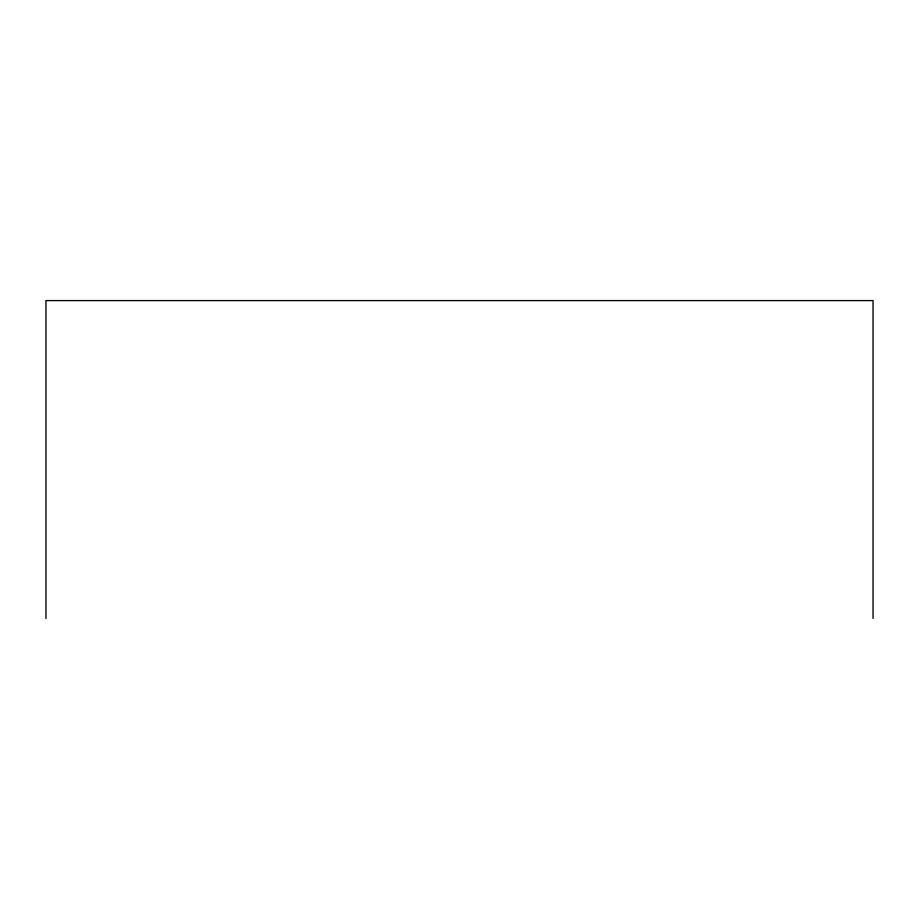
<?xml version="1.0" encoding="UTF-8"?>
<svg xmlns="http://www.w3.org/2000/svg" width="919" height="919" viewBox="0 0 919 919"><rect width="100%" height="100%" fill="white"/><g stroke="black" fill="none" stroke-linecap="round" stroke-linejoin="round"><path stroke-width="1.38" d="M873.05 618.407L873.05 300.593L45.95 300.593L45.95 618.407"/></g></svg>
